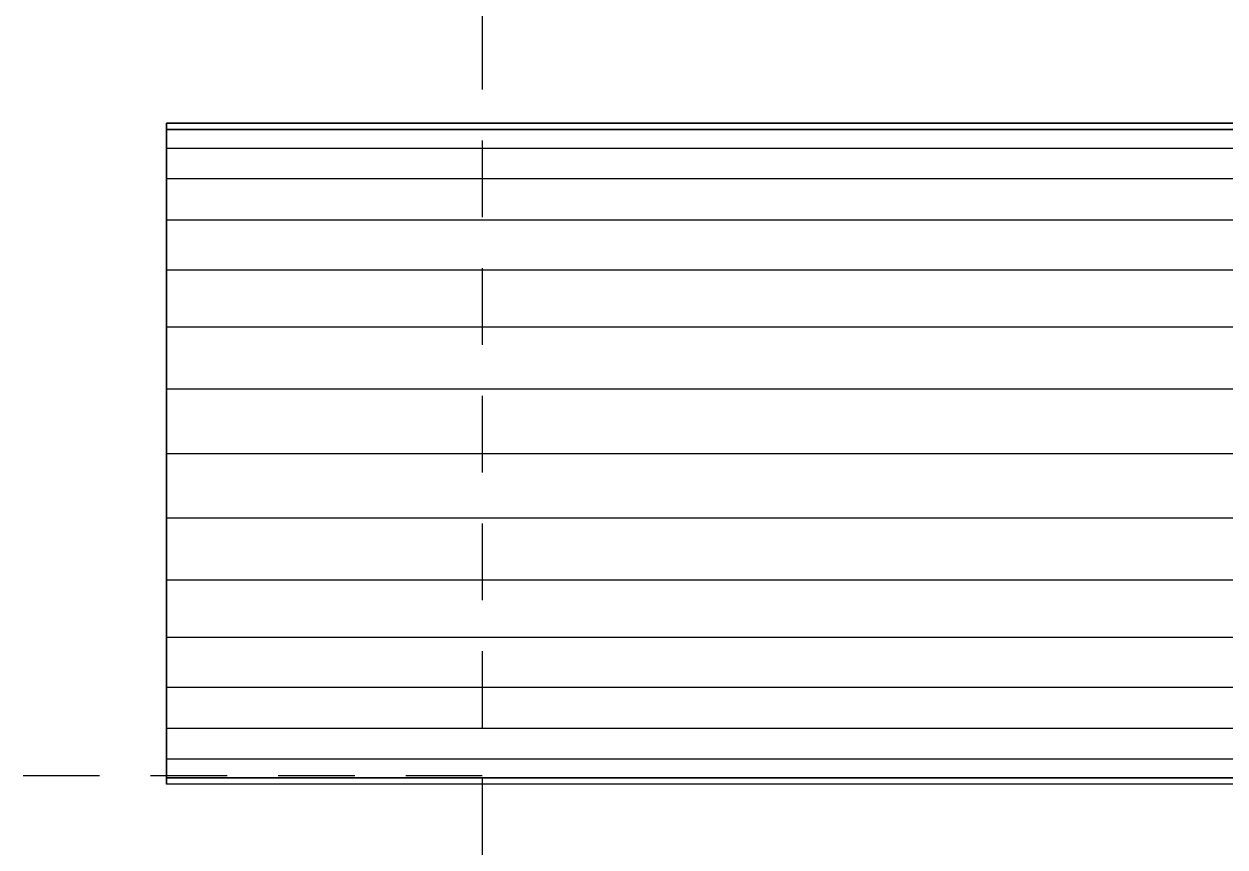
# Model space of a CAD drawing. Header units: millimetres. Extents: x -22443 to 8019, y 3751 to 17584.
# Drawn here: x -19441.9 to -19404.54, y 13714.25 to 13739.84 of the extents above; entities that cross this region are included whole.
import ezdxf

# ---------------------------------------------------------------- set-up
doc = ezdxf.new("R2010")
doc.units = ezdxf.units.MM
doc.linetypes.add('Overhead', pattern=[3.96875, 2.38125, -1.5875])
for name, color, linetype, lineweight in [('A-ANNO-DIMS', 211, 'Continuous', 9), ('A-ANNO-DIMS-50', 211, 'Continuous', 9), ('A-GENM', 13, 'Continuous', 18), ('S-STRS-MBND', 31, 'Overhead', 18)]:
    doc.layers.add(name, color=color, linetype=linetype, lineweight=lineweight)
doc.styles.add('Arial', font='arial.ttf', dxfattribs={"height": 125})
doc.dimstyles.new('Diagonal_-_2_5mm_Arial', dxfattribs={"dimscale": 304.8, "dimtxt": 127.532425, "dimasz": 0.492126, "dimexe": 0.393701, "dimexo": 0.246063, "dimgap": 0.287073, "dimtad": 1, "dimdec": 0, "dimzin": 0, "dimdsep": 46, "dimtxsty": 'Arial', "dimblk1": 'OBLIQUE', "dimblk2": 'OBLIQUE', "dimsah": 1, "dimcen": 0.09, "dimdle": 0.393701, "dimazin": 0, "dimtfac": 1, "dimtdec": 4, "dimtix": 1, "dimtmove": 0, "dimatfit": 3, "dimfxl": 1, "dimtvp": 1, "dimtolj": 1, "dimtzin": 0, "dimarcsym": 2})

# ---------------------------------------------------------------- blocks, each defined once
blk = doc.blocks.new('Nevera autoservicio 1_34m - Nevera autoservicio 1_34m-502275-Level 1')
at = {"layer": 'A-GENM'}
for p, q in [((205.269, -449.91), (205.269, -449.713)), ((205.269, -449.713), (205.269, -449.91)), ((205.269, -449.91), (205.269, -449.713)), ((404.102, -449.713), (205.269, -449.713)), ((404.102, -449.713), (205.269, -449.713)), ((205.269, -449.713), (205.269, -449.91)), ((205.269, -449.91), (205.269, -449.713)), ((205.269, -449.713), (205.269, -449.91)), ((404.102, -449.713), (205.269, -449.713)), ((205.269, -449.91), (205.269, -449.713)), ((205.269, -449.713), (404.102, -449.713)), ((205.269, -449.713), (205.269, -449.91)), ((205.269, -449.91), (205.269, -449.713)), ((205.269, -449.713), (205.269, -449.91)), ((404.102, -449.713), (205.269, -449.713)), ((205.269, -449.91), (205.269, -449.713)), ((404.102, -449.713), (205.269, -449.713)), ((205.269, -449.713), (205.269, -449.91)), ((205.269, -449.91), (205.269, -449.713)), ((205.269, -449.713), (205.269, -449.91)), ((205.269, -449.91), (205.269, -449.713)), ((404.102, -449.713), (205.269, -449.713)), ((404.102, -449.713), (205.269, -449.713)), ((205.269, -449.713), (205.269, -449.91)), ((205.269, -449.91), (205.269, -449.713)), ((205.269, -449.713), (205.269, -449.91)), ((404.102, -449.713), (205.269, -449.713)), ((205.269, -449.91), (205.269, -449.713)), ((404.102, -449.713), (205.269, -449.713)), ((205.269, -449.713), (205.269, -449.91)), ((205.269, -449.91), (205.269, -449.713)), ((205.269, -449.713), (205.269, -449.91)), ((404.102, -449.713), (205.269, -449.713)), ((205.269, -449.91), (205.269, -449.713)), ((205.269, -449.713), (404.102, -449.713)), ((205.269, -449.713), (205.269, -449.91)), ((205.269, -450.496), (205.269, -449.91)), ((205.269, -449.91), (205.269, -450.496)), ((404.102, -449.91), (205.269, -449.91)), ((404.102, -449.91), (205.269, -449.91)), ((205.269, -450.496), (205.269, -449.91)), ((404.102, -449.91), (205.269, -449.91)), ((205.269, -449.91), (205.269, -450.496)), ((404.102, -449.91), (205.269, -449.91)), ((205.269, -450.496), (205.269, -449.91)), ((205.269, -449.91), (205.269, -450.496)), ((404.102, -449.91), (205.269, -449.91)), ((404.102, -449.91), (205.269, -449.91)), ((205.269, -450.496), (205.269, -449.91)), ((404.102, -449.91), (205.269, -449.91)), ((205.269, -449.91), (205.269, -450.496)), ((404.102, -449.91), (205.269, -449.91)), ((205.269, -450.496), (205.269, -449.91)), ((205.269, -449.91), (205.269, -450.496)), ((404.102, -449.91), (205.269, -449.91)), ((404.102, -449.91), (205.269, -449.91)), ((205.269, -450.496), (205.269, -449.91)), ((404.102, -449.91), (205.269, -449.91)), ((205.269, -449.91), (205.269, -450.496)), ((404.102, -449.91), (205.269, -449.91)), ((205.269, -450.496), (205.269, -449.91)), ((205.269, -449.91), (205.269, -450.496)), ((404.102, -449.91), (205.269, -449.91)), ((404.102, -449.91), (205.269, -449.91)), ((205.269, -450.496), (205.269, -449.91)), ((404.102, -449.91), (205.269, -449.91)), ((205.269, -449.91), (205.269, -450.496)), ((404.102, -449.91), (205.269, -449.91)), ((205.269, -450.496), (205.269, -449.91)), ((205.269, -449.91), (205.269, -450.496)), ((205.269, -449.91), (404.102, -449.91)), ((404.102, -449.91), (205.269, -449.91)), ((205.269, -450.496), (205.269, -449.91)), ((404.102, -449.91), (205.269, -449.91)), ((205.269, -449.91), (205.269, -450.496)), ((404.102, -449.91), (205.269, -449.91)), ((205.269, -450.496), (205.269, -449.91)), ((205.269, -449.91), (205.269, -450.496)), ((404.102, -449.91), (205.269, -449.91)), ((404.102, -449.91), (205.269, -449.91)), ((205.269, -450.496), (205.269, -449.91)), ((404.102, -449.91), (205.269, -449.91)), ((205.269, -449.91), (205.269, -450.496)), ((404.102, -449.91), (205.269, -449.91)), ((205.269, -451.445), (205.269, -450.496)), ((205.269, -450.496), (205.269, -451.445)), ((404.102, -450.496), (205.269, -450.496)), ((404.102, -450.496), (205.269, -450.496)), ((205.269, -451.445), (205.269, -450.496)), ((404.102, -450.496), (205.269, -450.496)), ((205.269, -450.496), (205.269, -451.445)), ((404.102, -450.496), (205.269, -450.496)), ((205.269, -451.445), (205.269, -450.496)), ((205.269, -450.496), (205.269, -451.445)), ((404.102, -450.496), (205.269, -450.496)), ((404.102, -450.496), (205.269, -450.496)), ((205.269, -451.445), (205.269, -450.496)), ((404.102, -450.496), (205.269, -450.496)), ((205.269, -450.496), (205.269, -451.445)), ((404.102, -450.496), (205.269, -450.496)), ((205.269, -451.445), (205.269, -450.496)), ((205.269, -450.496), (205.269, -451.445)), ((404.102, -450.496), (205.269, -450.496)), ((404.102, -450.496), (205.269, -450.496)), ((205.269, -451.445), (205.269, -450.496)), ((404.102, -450.496), (205.269, -450.496)), ((205.269, -450.496), (205.269, -451.445)), ((404.102, -450.496), (205.269, -450.496)), ((205.269, -451.445), (205.269, -450.496)), ((205.269, -450.496), (205.269, -451.445)), ((404.102, -450.496), (205.269, -450.496)), ((404.102, -450.496), (205.269, -450.496)), ((205.269, -451.445), (205.269, -450.496)), ((404.102, -450.496), (205.269, -450.496)), ((205.269, -450.496), (205.269, -451.445)), ((404.102, -450.496), (205.269, -450.496)), ((205.269, -451.445), (205.269, -450.496)), ((205.269, -450.496), (205.269, -451.445)), ((404.102, -450.496), (205.269, -450.496)), ((404.102, -450.496), (205.269, -450.496)), ((205.269, -451.445), (205.269, -450.496)), ((404.102, -450.496), (205.269, -450.496)), ((205.269, -450.496), (205.269, -451.445)), ((404.102, -450.496), (205.269, -450.496)), ((205.269, -451.445), (205.269, -450.496)), ((205.269, -450.496), (205.269, -451.445)), ((404.102, -450.496), (205.269, -450.496)), ((404.102, -450.496), (205.269, -450.496)), ((205.269, -451.445), (205.269, -450.496)), ((404.102, -450.496), (205.269, -450.496)), ((205.269, -450.496), (205.269, -451.445)), ((404.102, -450.496), (205.269, -450.496)), ((205.269, -452.724), (205.269, -451.445)), ((205.269, -451.445), (205.269, -452.724)), ((404.102, -451.445), (205.269, -451.445)), ((404.102, -451.445), (205.269, -451.445)), ((205.269, -452.724), (205.269, -451.445)), ((404.102, -451.445), (205.269, -451.445)), ((205.269, -451.445), (205.269, -452.724)), ((404.102, -451.445), (205.269, -451.445)), ((205.269, -452.724), (205.269, -451.445)), ((205.269, -451.445), (205.269, -452.724)), ((404.102, -451.445), (205.269, -451.445)), ((404.102, -451.445), (205.269, -451.445)), ((205.269, -452.724), (205.269, -451.445)), ((404.102, -451.445), (205.269, -451.445)), ((205.269, -451.445), (205.269, -452.724)), ((404.102, -451.445), (205.269, -451.445)), ((205.269, -452.724), (205.269, -451.445)), ((205.269, -451.445), (205.269, -452.724)), ((404.102, -451.445), (205.269, -451.445)), ((404.102, -451.445), (205.269, -451.445)), ((205.269, -452.724), (205.269, -451.445)), ((404.102, -451.445), (205.269, -451.445)), ((205.269, -451.445), (205.269, -452.724)), ((404.102, -451.445), (205.269, -451.445)), ((205.269, -452.724), (205.269, -451.445)), ((205.269, -451.445), (205.269, -452.724)), ((404.102, -451.445), (205.269, -451.445)), ((404.102, -451.445), (205.269, -451.445)), ((205.269, -452.724), (205.269, -451.445)), ((404.102, -451.445), (205.269, -451.445)), ((205.269, -451.445), (205.269, -452.724)), ((404.102, -451.445), (205.269, -451.445)), ((205.269, -452.724), (205.269, -451.445)), ((205.269, -451.445), (205.269, -452.724)), ((404.102, -451.445), (205.269, -451.445)), ((404.102, -451.445), (205.269, -451.445)), ((205.269, -452.724), (205.269, -451.445)), ((404.102, -451.445), (205.269, -451.445)), ((205.269, -451.445), (205.269, -452.724)), ((404.102, -451.445), (205.269, -451.445)), ((205.269, -452.724), (205.269, -451.445)), ((205.269, -451.445), (205.269, -452.724)), ((404.102, -451.445), (205.269, -451.445)), ((404.102, -451.445), (205.269, -451.445)), ((205.269, -452.724), (205.269, -451.445)), ((404.102, -451.445), (205.269, -451.445)), ((205.269, -451.445), (205.269, -452.724)), ((404.102, -451.445), (205.269, -451.445)), ((205.269, -454.28), (205.269, -452.724)), ((205.269, -452.724), (205.269, -454.28)), ((404.102, -452.724), (205.269, -452.724)), ((404.102, -452.724), (205.269, -452.724)), ((205.269, -454.28), (205.269, -452.724)), ((404.102, -452.724), (205.269, -452.724)), ((205.269, -452.724), (205.269, -454.28)), ((404.102, -452.724), (205.269, -452.724)), ((205.269, -454.28), (205.269, -452.724)), ((205.269, -452.724), (205.269, -454.28)), ((404.102, -452.724), (205.269, -452.724)), ((404.102, -452.724), (205.269, -452.724)), ((205.269, -454.28), (205.269, -452.724)), ((404.102, -452.724), (205.269, -452.724)), ((205.269, -452.724), (205.269, -454.28)), ((404.102, -452.724), (205.269, -452.724)), ((205.269, -454.28), (205.269, -452.724)), ((205.269, -452.724), (205.269, -454.28)), ((404.102, -452.724), (205.269, -452.724)), ((404.102, -452.724), (205.269, -452.724)), ((205.269, -454.28), (205.269, -452.724)), ((404.102, -452.724), (205.269, -452.724)), ((205.269, -452.724), (205.269, -454.28)), ((404.102, -452.724), (205.269, -452.724)), ((205.269, -454.28), (205.269, -452.724)), ((205.269, -452.724), (205.269, -454.28)), ((404.102, -452.724), (205.269, -452.724)), ((404.102, -452.724), (205.269, -452.724)), ((205.269, -454.28), (205.269, -452.724)), ((404.102, -452.724), (205.269, -452.724)), ((205.269, -452.724), (205.269, -454.28)), ((404.102, -452.724), (205.269, -452.724)), ((205.269, -454.28), (205.269, -452.724)), ((205.269, -452.724), (205.269, -454.28)), ((404.102, -452.724), (205.269, -452.724)), ((404.102, -452.724), (205.269, -452.724)), ((205.269, -454.28), (205.269, -452.724)), ((404.102, -452.724), (205.269, -452.724)), ((205.269, -452.724), (205.269, -454.28)), ((404.102, -452.724), (205.269, -452.724)), ((205.269, -454.28), (205.269, -452.724)), ((205.269, -452.724), (205.269, -454.28)), ((404.102, -452.724), (205.269, -452.724)), ((404.102, -452.724), (205.269, -452.724)), ((205.269, -454.28), (205.269, -452.724)), ((404.102, -452.724), (205.269, -452.724)), ((205.269, -452.724), (205.269, -454.28)), ((404.102, -452.724), (205.269, -452.724)), ((205.269, -456.058), (205.269, -454.28)), ((205.269, -454.28), (205.269, -456.058)), ((404.102, -454.28), (205.269, -454.28)), ((404.102, -454.28), (205.269, -454.28)), ((205.269, -456.058), (205.269, -454.28)), ((404.102, -454.28), (205.269, -454.28)), ((205.269, -454.28), (205.269, -456.058)), ((404.102, -454.28), (205.269, -454.28)), ((205.269, -456.058), (205.269, -454.28)), ((205.269, -454.28), (205.269, -456.058)), ((404.102, -454.28), (205.269, -454.28)), ((404.102, -454.28), (205.269, -454.28)), ((205.269, -456.058), (205.269, -454.28)), ((404.102, -454.28), (205.269, -454.28)), ((205.269, -454.28), (205.269, -456.058)), ((404.102, -454.28), (205.269, -454.28)), ((205.269, -456.058), (205.269, -454.28)), ((205.269, -454.28), (205.269, -456.058)), ((404.102, -454.28), (205.269, -454.28)), ((404.102, -454.28), (205.269, -454.28)), ((205.269, -456.058), (205.269, -454.28)), ((404.102, -454.28), (205.269, -454.28)), ((205.269, -454.28), (205.269, -456.058)), ((404.102, -454.28), (205.269, -454.28)), ((205.269, -456.058), (205.269, -454.28)), ((205.269, -454.28), (205.269, -456.058)), ((404.102, -454.28), (205.269, -454.28)), ((404.102, -454.28), (205.269, -454.28)), ((205.269, -456.058), (205.269, -454.28)), ((404.102, -454.28), (205.269, -454.28)), ((205.269, -454.28), (205.269, -456.058)), ((404.102, -454.28), (205.269, -454.28)), ((205.269, -456.058), (205.269, -454.28)), ((205.269, -454.28), (205.269, -456.058)), ((404.102, -454.28), (205.269, -454.28)), ((404.102, -454.28), (205.269, -454.28)), ((205.269, -456.058), (205.269, -454.28)), ((404.102, -454.28), (205.269, -454.28)), ((205.269, -454.28), (205.269, -456.058)), ((404.102, -454.28), (205.269, -454.28)), ((205.269, -456.058), (205.269, -454.28)), ((205.269, -454.28), (205.269, -456.058)), ((404.102, -454.28), (205.269, -454.28)), ((404.102, -454.28), (205.269, -454.28)), ((205.269, -456.058), (205.269, -454.28)), ((404.102, -454.28), (205.269, -454.28)), ((205.269, -454.28), (205.269, -456.058)), ((404.102, -454.28), (205.269, -454.28)), ((205.269, -457.985), (205.269, -456.058)), ((205.269, -456.058), (205.269, -457.985)), ((404.102, -456.058), (205.269, -456.058)), ((404.102, -456.058), (205.269, -456.058)), ((205.269, -457.985), (205.269, -456.058)), ((404.102, -456.058), (205.269, -456.058)), ((205.269, -456.058), (205.269, -457.985)), ((404.102, -456.058), (205.269, -456.058)), ((205.269, -457.985), (205.269, -456.058)), ((205.269, -456.058), (205.269, -457.985)), ((404.102, -456.058), (205.269, -456.058)), ((404.102, -456.058), (205.269, -456.058)), ((205.269, -457.985), (205.269, -456.058)), ((404.102, -456.058), (205.269, -456.058)), ((205.269, -456.058), (205.269, -457.985)), ((404.102, -456.058), (205.269, -456.058)), ((205.269, -457.985), (205.269, -456.058)), ((205.269, -456.058), (205.269, -457.985)), ((404.102, -456.058), (205.269, -456.058)), ((404.102, -456.058), (205.269, -456.058)), ((205.269, -457.985), (205.269, -456.058)), ((404.102, -456.058), (205.269, -456.058)), ((205.269, -456.058), (205.269, -457.985)), ((404.102, -456.058), (205.269, -456.058)), ((205.269, -457.985), (205.269, -456.058)), ((205.269, -456.058), (205.269, -457.985)), ((404.102, -456.058), (205.269, -456.058)), ((404.102, -456.058), (205.269, -456.058)), ((205.269, -457.985), (205.269, -456.058)), ((404.102, -456.058), (205.269, -456.058)), ((205.269, -456.058), (205.269, -457.985)), ((404.102, -456.058), (205.269, -456.058)), ((205.269, -457.985), (205.269, -456.058)), ((205.269, -456.058), (205.269, -457.985)), ((404.102, -456.058), (205.269, -456.058)), ((404.102, -456.058), (205.269, -456.058)), ((205.269, -457.985), (205.269, -456.058)), ((404.102, -456.058), (205.269, -456.058)), ((205.269, -456.058), (205.269, -457.985)), ((404.102, -456.058), (205.269, -456.058)), ((205.269, -457.985), (205.269, -456.058)), ((205.269, -456.058), (205.269, -457.985)), ((404.102, -456.058), (205.269, -456.058)), ((404.102, -456.058), (205.269, -456.058)), ((205.269, -457.985), (205.269, -456.058)), ((404.102, -456.058), (205.269, -456.058)), ((205.269, -456.058), (205.269, -457.985)), ((404.102, -456.058), (205.269, -456.058)), ((205.269, -459.99), (205.269, -457.985)), ((205.269, -457.985), (205.269, -459.99)), ((404.102, -457.985), (205.269, -457.985)), ((404.102, -457.985), (205.269, -457.985)), ((205.269, -459.99), (205.269, -457.985)), ((404.102, -457.985), (205.269, -457.985)), ((205.269, -457.985), (205.269, -459.99)), ((404.102, -457.985), (205.269, -457.985)), ((205.269, -459.99), (205.269, -457.985)), ((205.269, -457.985), (205.269, -459.99)), ((404.102, -457.985), (205.269, -457.985)), ((404.102, -457.985), (205.269, -457.985)), ((205.269, -459.99), (205.269, -457.985)), ((404.102, -457.985), (205.269, -457.985)), ((205.269, -457.985), (205.269, -459.99)), ((404.102, -457.985), (205.269, -457.985)), ((205.269, -459.99), (205.269, -457.985)), ((205.269, -457.985), (205.269, -459.99)), ((404.102, -457.985), (205.269, -457.985)), ((404.102, -457.985), (205.269, -457.985)), ((205.269, -459.99), (205.269, -457.985)), ((404.102, -457.985), (205.269, -457.985)), ((205.269, -457.985), (205.269, -459.99)), ((404.102, -457.985), (205.269, -457.985)), ((205.269, -459.99), (205.269, -457.985)), ((205.269, -457.985), (205.269, -459.99)), ((404.102, -457.985), (205.269, -457.985)), ((404.102, -457.985), (205.269, -457.985)), ((205.269, -459.99), (205.269, -457.985)), ((404.102, -457.985), (205.269, -457.985)), ((205.269, -457.985), (205.269, -459.99)), ((404.102, -457.985), (205.269, -457.985)), ((205.269, -459.99), (205.269, -457.985)), ((205.269, -457.985), (205.269, -459.99)), ((404.102, -457.985), (205.269, -457.985)), ((404.102, -457.985), (205.269, -457.985)), ((205.269, -459.99), (205.269, -457.985)), ((404.102, -457.985), (205.269, -457.985)), ((205.269, -457.985), (205.269, -459.99)), ((404.102, -457.985), (205.269, -457.985)), ((205.269, -459.99), (205.269, -457.985)), ((205.269, -457.985), (205.269, -459.99)), ((404.102, -457.985), (205.269, -457.985)), ((404.102, -457.985), (205.269, -457.985)), ((205.269, -459.99), (205.269, -457.985)), ((404.102, -457.985), (205.269, -457.985)), ((205.269, -457.985), (205.269, -459.99)), ((404.102, -457.985), (205.269, -457.985)), ((205.269, -459.99), (205.269, -461.995)), ((205.269, -461.995), (205.269, -459.99)), ((404.102, -459.99), (205.269, -459.99)), ((404.102, -459.99), (205.269, -459.99)), ((205.269, -461.995), (205.269, -459.99)), ((404.102, -459.99), (205.269, -459.99)), ((205.269, -459.99), (205.269, -461.995)), ((404.102, -459.99), (205.269, -459.99)), ((205.269, -459.99), (205.269, -461.995)), ((205.269, -461.995), (205.269, -459.99)), ((404.102, -459.99), (205.269, -459.99)), ((404.102, -459.99), (205.269, -459.99)), ((205.269, -461.995), (205.269, -459.99)), ((404.102, -459.99), (205.269, -459.99)), ((205.269, -459.99), (205.269, -461.995)), ((404.102, -459.99), (205.269, -459.99)), ((205.269, -459.99), (205.269, -461.995)), ((205.269, -461.995), (205.269, -459.99)), ((404.102, -459.99), (205.269, -459.99)), ((404.102, -459.99), (205.269, -459.99)), ((205.269, -461.995), (205.269, -459.99)), ((404.102, -459.99), (205.269, -459.99)), ((205.269, -459.99), (205.269, -461.995)), ((404.102, -459.99), (205.269, -459.99)), ((205.269, -459.99), (205.269, -461.995)), ((205.269, -461.995), (205.269, -459.99)), ((404.102, -459.99), (205.269, -459.99)), ((404.102, -459.99), (205.269, -459.99)), ((205.269, -461.995), (205.269, -459.99)), ((404.102, -459.99), (205.269, -459.99)), ((205.269, -459.99), (205.269, -461.995)), ((404.102, -459.99), (205.269, -459.99)), ((205.269, -459.99), (205.269, -461.995)), ((205.269, -461.995), (205.269, -459.99)), ((404.102, -459.99), (205.269, -459.99)), ((404.102, -459.99), (205.269, -459.99)), ((205.269, -461.995), (205.269, -459.99)), ((404.102, -459.99), (205.269, -459.99)), ((205.269, -459.99), (205.269, -461.995)), ((404.102, -459.99), (205.269, -459.99)), ((205.269, -459.99), (205.269, -461.995)), ((205.269, -461.995), (205.269, -459.99)), ((404.102, -459.99), (205.269, -459.99)), ((404.102, -459.99), (205.269, -459.99)), ((205.269, -461.995), (205.269, -459.99)), ((404.102, -459.99), (205.269, -459.99)), ((205.269, -459.99), (205.269, -461.995)), ((404.102, -459.99), (205.269, -459.99)), ((205.269, -461.995), (205.269, -463.923)), ((205.269, -463.923), (205.269, -461.995)), ((404.102, -461.995), (205.269, -461.995)), ((404.102, -461.995), (205.269, -461.995)), ((205.269, -463.923), (205.269, -461.995)), ((404.102, -461.995), (205.269, -461.995)), ((205.269, -461.995), (205.269, -463.923)), ((404.102, -461.995), (205.269, -461.995)), ((205.269, -461.995), (205.269, -463.923)), ((205.269, -463.923), (205.269, -461.995)), ((404.102, -461.995), (205.269, -461.995)), ((404.102, -461.995), (205.269, -461.995)), ((205.269, -463.923), (205.269, -461.995)), ((404.102, -461.995), (205.269, -461.995)), ((205.269, -461.995), (205.269, -463.923)), ((404.102, -461.995), (205.269, -461.995)), ((205.269, -461.995), (205.269, -463.923)), ((205.269, -463.923), (205.269, -461.995)), ((404.102, -461.995), (205.269, -461.995)), ((404.102, -461.995), (205.269, -461.995)), ((205.269, -463.923), (205.269, -461.995)), ((404.102, -461.995), (205.269, -461.995)), ((205.269, -461.995), (205.269, -463.923)), ((404.102, -461.995), (205.269, -461.995)), ((205.269, -461.995), (205.269, -463.923)), ((205.269, -463.923), (205.269, -461.995)), ((404.102, -461.995), (205.269, -461.995)), ((404.102, -461.995), (205.269, -461.995)), ((205.269, -463.923), (205.269, -461.995)), ((404.102, -461.995), (205.269, -461.995)), ((205.269, -461.995), (205.269, -463.923)), ((404.102, -461.995), (205.269, -461.995)), ((205.269, -461.995), (205.269, -463.923)), ((205.269, -463.923), (205.269, -461.995)), ((404.102, -461.995), (205.269, -461.995)), ((404.102, -461.995), (205.269, -461.995)), ((205.269, -463.923), (205.269, -461.995)), ((404.102, -461.995), (205.269, -461.995)), ((205.269, -461.995), (205.269, -463.923)), ((404.102, -461.995), (205.269, -461.995)), ((205.269, -461.995), (205.269, -463.923)), ((205.269, -463.923), (205.269, -461.995)), ((404.102, -461.995), (205.269, -461.995)), ((404.102, -461.995), (205.269, -461.995)), ((205.269, -463.923), (205.269, -461.995)), ((404.102, -461.995), (205.269, -461.995)), ((205.269, -461.995), (205.269, -463.923)), ((404.102, -461.995), (205.269, -461.995)), ((205.269, -463.923), (205.269, -465.699)), ((205.269, -465.699), (205.269, -463.923)), ((404.102, -463.923), (205.269, -463.923)), ((404.102, -463.923), (205.269, -463.923)), ((205.269, -465.699), (205.269, -463.923)), ((404.102, -463.923), (205.269, -463.923)), ((205.269, -463.923), (205.269, -465.699)), ((404.102, -463.923), (205.269, -463.923)), ((205.269, -463.923), (205.269, -465.699)), ((205.269, -465.699), (205.269, -463.923)), ((404.102, -463.923), (205.269, -463.923)), ((404.102, -463.923), (205.269, -463.923)), ((205.269, -465.699), (205.269, -463.923)), ((404.102, -463.923), (205.269, -463.923)), ((205.269, -463.923), (205.269, -465.699)), ((404.102, -463.923), (205.269, -463.923)), ((205.269, -463.923), (205.269, -465.699)), ((205.269, -465.699), (205.269, -463.923)), ((404.102, -463.923), (205.269, -463.923)), ((404.102, -463.923), (205.269, -463.923)), ((205.269, -465.699), (205.269, -463.923)), ((404.102, -463.923), (205.269, -463.923)), ((205.269, -463.923), (205.269, -465.699)), ((404.102, -463.923), (205.269, -463.923)), ((205.269, -463.923), (205.269, -465.699)), ((205.269, -465.699), (205.269, -463.923)), ((404.102, -463.923), (205.269, -463.923)), ((404.102, -463.923), (205.269, -463.923)), ((205.269, -465.699), (205.269, -463.923)), ((404.102, -463.923), (205.269, -463.923)), ((205.269, -463.923), (205.269, -465.699)), ((404.102, -463.923), (205.269, -463.923)), ((205.269, -463.923), (205.269, -465.699)), ((205.269, -465.699), (205.269, -463.923)), ((404.102, -463.923), (205.269, -463.923)), ((404.102, -463.923), (205.269, -463.923)), ((205.269, -465.699), (205.269, -463.923)), ((404.102, -463.923), (205.269, -463.923)), ((205.269, -463.923), (205.269, -465.699)), ((404.102, -463.923), (205.269, -463.923)), ((205.269, -463.923), (205.269, -465.699)), ((205.269, -465.699), (205.269, -463.923)), ((404.102, -463.923), (205.269, -463.923)), ((404.102, -463.923), (205.269, -463.923)), ((205.269, -465.699), (205.269, -463.923)), ((404.102, -463.923), (205.269, -463.923)), ((205.269, -463.923), (205.269, -465.699)), ((404.102, -463.923), (205.269, -463.923)), ((205.269, -465.699), (205.269, -467.257)), ((205.269, -465.699), (205.269, -467.257)), ((404.102, -465.699), (205.269, -465.699)), ((404.102, -465.699), (205.269, -465.699)), ((205.269, -467.257), (205.269, -465.699)), ((404.102, -465.699), (205.269, -465.699)), ((205.269, -465.699), (205.269, -467.257)), ((404.102, -465.699), (205.269, -465.699)), ((205.269, -465.699), (205.269, -467.257)), ((205.269, -465.699), (205.269, -467.257)), ((404.102, -465.699), (205.269, -465.699)), ((404.102, -465.699), (205.269, -465.699)), ((205.269, -467.257), (205.269, -465.699)), ((404.102, -465.699), (205.269, -465.699)), ((205.269, -465.699), (205.269, -467.257)), ((404.102, -465.699), (205.269, -465.699)), ((205.269, -465.699), (205.269, -467.257)), ((205.269, -465.699), (205.269, -467.257)), ((404.102, -465.699), (205.269, -465.699)), ((404.102, -465.699), (205.269, -465.699)), ((205.269, -467.257), (205.269, -465.699)), ((404.102, -465.699), (205.269, -465.699)), ((205.269, -465.699), (205.269, -467.257)), ((404.102, -465.699), (205.269, -465.699)), ((205.269, -465.699), (205.269, -467.257)), ((205.269, -465.699), (205.269, -467.257)), ((404.102, -465.699), (205.269, -465.699)), ((404.102, -465.699), (205.269, -465.699)), ((205.269, -467.257), (205.269, -465.699)), ((404.102, -465.699), (205.269, -465.699)), ((205.269, -465.699), (205.269, -467.257)), ((404.102, -465.699), (205.269, -465.699)), ((205.269, -465.699), (205.269, -467.257)), ((205.269, -465.699), (205.269, -467.257)), ((404.102, -465.699), (205.269, -465.699)), ((404.102, -465.699), (205.269, -465.699)), ((205.269, -467.257), (205.269, -465.699)), ((404.102, -465.699), (205.269, -465.699)), ((205.269, -465.699), (205.269, -467.257)), ((404.102, -465.699), (205.269, -465.699)), ((205.269, -465.699), (205.269, -467.257)), ((205.269, -465.699), (205.269, -467.257)), ((404.102, -465.699), (205.269, -465.699)), ((404.102, -465.699), (205.269, -465.699)), ((205.269, -467.257), (205.269, -465.699)), ((404.102, -465.699), (205.269, -465.699)), ((205.269, -465.699), (205.269, -467.257)), ((404.102, -465.699), (205.269, -465.699)), ((205.269, -468.535), (205.269, -467.257)), ((205.269, -468.535), (205.269, -467.257)), ((404.102, -467.257), (205.269, -467.257)), ((404.102, -467.257), (205.269, -467.257)), ((205.269, -468.535), (205.269, -467.257)), ((404.102, -467.257), (205.269, -467.257)), ((205.269, -467.257), (205.269, -468.535)), ((404.102, -467.257), (205.269, -467.257)), ((205.269, -467.257), (205.269, -468.535)), ((205.269, -468.535), (205.269, -467.257)), ((404.102, -467.257), (205.269, -467.257)), ((404.102, -467.257), (205.269, -467.257)), ((205.269, -468.535), (205.269, -467.257)), ((404.102, -467.257), (205.269, -467.257)), ((205.269, -467.257), (205.269, -468.535)), ((404.102, -467.257), (205.269, -467.257)), ((205.269, -468.535), (205.269, -467.257)), ((205.269, -468.535), (205.269, -467.257)), ((404.102, -467.257), (205.269, -467.257)), ((404.102, -467.257), (205.269, -467.257)), ((205.269, -468.535), (205.269, -467.257)), ((404.102, -467.257), (205.269, -467.257)), ((205.269, -467.257), (205.269, -468.535)), ((404.102, -467.257), (205.269, -467.257)), ((205.269, -468.535), (205.269, -467.257)), ((205.269, -468.535), (205.269, -467.257)), ((404.102, -467.257), (205.269, -467.257)), ((404.102, -467.257), (205.269, -467.257)), ((205.269, -468.535), (205.269, -467.257)), ((404.102, -467.257), (205.269, -467.257)), ((205.269, -467.257), (205.269, -468.535)), ((404.102, -467.257), (205.269, -467.257)), ((205.269, -467.257), (205.269, -468.535)), ((205.269, -468.535), (205.269, -467.257)), ((404.102, -467.257), (205.269, -467.257)), ((404.102, -467.257), (205.269, -467.257)), ((205.269, -468.535), (205.269, -467.257)), ((404.102, -467.257), (205.269, -467.257)), ((205.269, -467.257), (205.269, -468.535)), ((404.102, -467.257), (205.269, -467.257)), ((205.269, -468.535), (205.269, -467.257)), ((205.269, -468.535), (205.269, -467.257)), ((404.102, -467.257), (205.269, -467.257)), ((404.102, -467.257), (205.269, -467.257)), ((205.269, -468.535), (205.269, -467.257)), ((404.102, -467.257), (205.269, -467.257)), ((205.269, -467.257), (205.269, -468.535)), ((404.102, -467.257), (205.269, -467.257)), ((205.269, -468.535), (205.269, -469.484)), ((205.269, -469.484), (205.269, -468.535)), ((404.102, -468.535), (205.269, -468.535)), ((404.102, -468.535), (205.269, -468.535)), ((205.269, -469.484), (205.269, -468.535)), ((404.102, -468.535), (205.269, -468.535)), ((205.269, -468.535), (205.269, -469.484)), ((404.102, -468.535), (205.269, -468.535)), ((205.269, -468.535), (205.269, -469.484)), ((205.269, -469.484), (205.269, -468.535)), ((404.102, -468.535), (205.269, -468.535)), ((404.102, -468.535), (205.269, -468.535)), ((205.269, -469.484), (205.269, -468.535)), ((404.102, -468.535), (205.269, -468.535)), ((205.269, -468.535), (205.269, -469.484)), ((404.102, -468.535), (205.269, -468.535)), ((205.269, -468.535), (205.269, -469.484)), ((205.269, -469.484), (205.269, -468.535)), ((404.102, -468.535), (205.269, -468.535)), ((404.102, -468.535), (205.269, -468.535)), ((205.269, -469.484), (205.269, -468.535)), ((404.102, -468.535), (205.269, -468.535)), ((205.269, -468.535), (205.269, -469.484)), ((404.102, -468.535), (205.269, -468.535)), ((205.269, -468.535), (205.269, -469.484)), ((205.269, -469.484), (205.269, -468.535)), ((404.102, -468.535), (205.269, -468.535)), ((404.102, -468.535), (205.269, -468.535)), ((205.269, -469.484), (205.269, -468.535)), ((404.102, -468.535), (205.269, -468.535)), ((205.269, -468.535), (205.269, -469.484)), ((404.102, -468.535), (205.269, -468.535)), ((205.269, -468.535), (205.269, -469.484)), ((205.269, -469.484), (205.269, -468.535)), ((404.102, -468.535), (205.269, -468.535)), ((404.102, -468.535), (205.269, -468.535)), ((205.269, -469.484), (205.269, -468.535)), ((404.102, -468.535), (205.269, -468.535)), ((205.269, -468.535), (205.269, -469.484)), ((404.102, -468.535), (205.269, -468.535)), ((205.269, -468.535), (205.269, -469.484)), ((205.269, -469.484), (205.269, -468.535)), ((404.102, -468.535), (205.269, -468.535)), ((404.102, -468.535), (205.269, -468.535)), ((205.269, -469.484), (205.269, -468.535)), ((404.102, -468.535), (205.269, -468.535)), ((205.269, -468.535), (205.269, -469.484)), ((404.102, -468.535), (205.269, -468.535)), ((205.269, -469.484), (205.269, -470.069)), ((205.269, -470.069), (205.269, -469.484)), ((404.102, -469.484), (205.269, -469.484)), ((404.102, -469.484), (205.269, -469.484)), ((205.269, -470.069), (205.269, -469.484)), ((404.102, -469.484), (205.269, -469.484)), ((205.269, -469.484), (205.269, -470.069)), ((404.102, -469.484), (205.269, -469.484)), ((205.269, -469.484), (205.269, -470.069)), ((205.269, -470.069), (205.269, -469.484)), ((404.102, -469.484), (205.269, -469.484)), ((404.102, -469.484), (205.269, -469.484)), ((205.269, -470.069), (205.269, -469.484)), ((404.102, -469.484), (205.269, -469.484)), ((205.269, -469.484), (205.269, -470.069)), ((404.102, -469.484), (205.269, -469.484)), ((205.269, -469.484), (205.269, -470.069)), ((205.269, -470.069), (205.269, -469.484)), ((404.102, -469.484), (205.269, -469.484)), ((404.102, -469.484), (205.269, -469.484)), ((205.269, -470.069), (205.269, -469.484)), ((404.102, -469.484), (205.269, -469.484)), ((205.269, -469.484), (205.269, -470.069)), ((404.102, -469.484), (205.269, -469.484)), ((205.269, -469.484), (205.269, -470.069)), ((205.269, -470.069), (205.269, -469.484)), ((404.102, -469.484), (205.269, -469.484)), ((404.102, -469.484), (205.269, -469.484)), ((205.269, -470.069), (205.269, -469.484)), ((404.102, -469.484), (205.269, -469.484)), ((205.269, -469.484), (205.269, -470.069)), ((404.102, -469.484), (205.269, -469.484)), ((205.269, -469.484), (205.269, -470.069)), ((205.269, -470.069), (205.269, -469.484)), ((404.102, -469.484), (205.269, -469.484)), ((404.102, -469.484), (205.269, -469.484)), ((205.269, -470.069), (205.269, -469.484)), ((404.102, -469.484), (205.269, -469.484)), ((205.269, -469.484), (205.269, -470.069)), ((404.102, -469.484), (205.269, -469.484)), ((205.269, -469.484), (205.269, -470.069)), ((205.269, -470.069), (205.269, -469.484)), ((404.102, -469.484), (205.269, -469.484)), ((404.102, -469.484), (205.269, -469.484)), ((205.269, -470.069), (205.269, -469.484)), ((404.102, -469.484), (205.269, -469.484)), ((205.269, -469.484), (205.269, -470.069)), ((404.102, -469.484), (205.269, -469.484)), ((205.269, -470.267), (205.269, -470.069)), ((205.269, -470.267), (205.269, -470.069)), ((404.102, -470.069), (205.269, -470.069)), ((205.269, -470.069), (404.102, -470.069)), ((205.269, -470.069), (205.269, -470.267)), ((404.102, -470.069), (205.269, -470.069)), ((205.269, -470.069), (205.269, -470.267)), ((404.102, -470.069), (205.269, -470.069)), ((205.269, -470.267), (205.269, -470.069)), ((205.269, -470.267), (205.269, -470.069)), ((404.102, -470.069), (205.269, -470.069)), ((404.102, -470.069), (205.269, -470.069)), ((205.269, -470.267), (205.269, -470.069)), ((205.269, -470.069), (404.102, -470.069)), ((205.269, -470.069), (205.269, -470.267)), ((404.102, -470.069), (205.269, -470.069)), ((205.269, -470.267), (205.269, -470.069)), ((205.269, -470.267), (205.269, -470.069)), ((404.102, -470.069), (205.269, -470.069)), ((404.102, -470.069), (205.269, -470.069)), ((205.269, -470.267), (205.269, -470.069)), ((205.269, -470.267), (205.269, -470.069)), ((404.102, -470.069), (205.269, -470.069)), ((404.102, -470.069), (205.269, -470.069)), ((205.269, -470.267), (205.269, -470.069)), ((205.269, -470.267), (205.269, -470.069)), ((404.102, -470.069), (205.269, -470.069)), ((404.102, -470.069), (205.269, -470.069)), ((205.269, -470.069), (205.269, -470.267)), ((404.102, -470.069), (205.269, -470.069)), ((205.269, -470.069), (205.269, -470.267)), ((404.102, -470.069), (205.269, -470.069)), ((205.269, -470.267), (205.269, -470.069)), ((205.269, -470.267), (205.269, -470.069)), ((404.102, -470.069), (205.269, -470.069)), ((404.102, -470.069), (205.269, -470.069)), ((205.269, -470.069), (205.269, -470.267)), ((404.102, -470.069), (205.269, -470.069)), ((205.269, -470.069), (205.269, -470.267)), ((404.102, -470.069), (205.269, -470.069)), ((205.269, -470.267), (205.269, -470.069)), ((205.269, -470.267), (205.269, -470.069)), ((404.102, -470.069), (205.269, -470.069)), ((404.102, -470.069), (205.269, -470.069)), ((205.269, -470.069), (205.269, -470.267)), ((404.102, -470.069), (205.269, -470.069)), ((205.269, -470.069), (205.269, -470.267)), ((404.102, -470.069), (205.269, -470.069)), ((404.102, -470.267), (205.269, -470.267)), ((404.102, -470.267), (205.269, -470.267)), ((404.102, -470.267), (205.269, -470.267)), ((404.102, -470.267), (205.269, -470.267)), ((404.102, -470.267), (205.269, -470.267)), ((404.102, -470.267), (205.269, -470.267)), ((404.102, -470.267), (205.269, -470.267)), ((404.102, -470.267), (205.269, -470.267)), ((404.102, -470.267), (205.269, -470.267)), ((404.102, -470.267), (205.269, -470.267)), ((404.102, -470.267), (205.269, -470.267)), ((404.102, -470.267), (205.269, -470.267))]:
    blk.add_line(p, q, dxfattribs=at)
blk = doc.blocks.new('DIMBLOCK4-Level 1')
at = {"layer": 'A-ANNO-DIMS-50'}
for p, q in [((-22191.521, 15666.468), (-22191.521, 7546.468)), ((-22191.521, 15546.468), (-22311.521, 15546.468)), ((-22191.521, 15546.468), (-11329.566, 15546.468)), ((-22191.521, 7666.468), (-22311.521, 7666.468)), ((-22191.521, 7666.468), (-20582.646, 7666.468))]:
    blk.add_line(p, q, dxfattribs=at)
at = {"layer": 'A-ANNO-DIMS-50', "lineweight": 35}
for p, q in [((-22191.521, 15546.468), (-22266.521, 15621.468)), ((-22191.521, 15546.468), (-22116.521, 15471.468)), ((-22191.521, 7666.468), (-22266.521, 7741.468)), ((-22191.521, 7666.468), (-22116.521, 7591.468))]:
    blk.add_line(p, q, dxfattribs=at)
at = {"layer": 'A-ANNO-DIMS-50', "color": 0, "insert": (-22441.3, 11414.188), "char_height": 125, "width": 461.47117, "attachment_point": 1, "rotation": 90, "line_spacing_factor": 0.941778, "style": 'Arial'}
blk.add_mtext('7880', dxfattribs=at)
blk = doc.blocks.new('_Oblique')
at = {"color": 0, "linetype": 'ByBlock', "lineweight": -2}
blk.add_line((-0.5, -0.5), (0.5, 0.5), dxfattribs=at)

msp = doc.modelspace()

# ---------------------------------------------------------------- linework, layer by layer
at = {"layer": 'S-STRS-MBND'}
for p, q in [((-19427.646, 14466.468), (-19427.646, 10966.468)), ((-19427.646, 13716.468), (-20507.646, 13716.468)), ((-19427.646, 13716.468), (-20507.646, 13716.468))]:
    msp.add_line(p, q, dxfattribs=at)

# ---------------------------------------------------------------- block references
at = {"layer": 'A-GENM'}
msp.add_blockref('Nevera autoservicio 1_34m - Nevera autoservicio 1_34m-502275-Level 1', (-19642.743, 14186.468), dxfattribs=at)

# ---------------------------------------------------------------- dimensions: what is measured, and where the dimension line sits
at = {"layer": 'A-ANNO-DIMS'}
dim = msp.add_linear_dim(base=(-22191.521, 7666.468), p1=(-11254.566, 15546.468), p2=(-20507.646, 7666.468), angle=90, dimstyle='Diagonal_-_2_5mm_Arial', override={"dimpost": '<>', "dimfxl": 12153.760552}, dxfattribs=at)
dim.commit()
dim.dimension.update_dxf_attribs({"geometry": 'DIMBLOCK4-Level 1', "text_midpoint": (-22342.843, 11606.468)})

doc.saveas('drawing.dxf')
